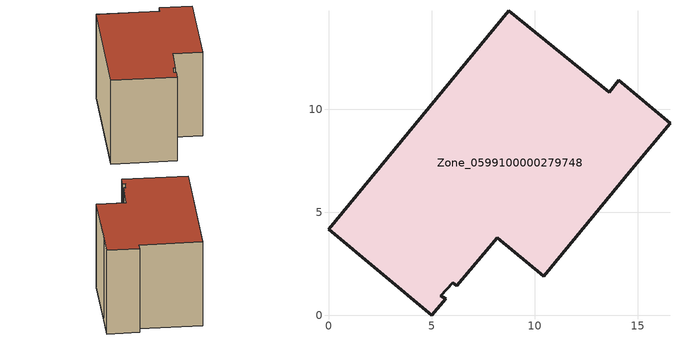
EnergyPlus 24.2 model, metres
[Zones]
Zone_0599100000279748
 floor ground (C_G): 14.08,11.41 16.58,9.34 14.72,7.1 10.46,1.9 8.19,3.78 6.21,1.43 6.04,1.58 5.45,0.95 5.7,0.82 5.01,0 0,4.17 8.74,14.8 13.62,10.84 z0
 wall outside (C_F): 8.74,14.8 0,4.17 5.01,0 5.7,0.82 5.45,0.95 6.04,1.58 6.21,1.43 8.19,3.78 10.46,1.9 14.72,7.1 16.58,9.34 14.08,11.41 13.62,10.84 8.74,14.8 z0:9.28
 roof outside (C_R): 5.45,0.95 6.04,1.58 6.21,1.43 8.19,3.78 10.46,1.9 14.72,7.1 16.58,9.34 14.08,11.41 13.62,10.84 8.74,14.8 0,4.17 5.01,0 5.7,0.82 z9.28
[BUILDING]
Pand.0599100000279748: North Axis=0; Terrain=City; Loads Convergence Tolerance Value=0.04; Temperature Convergence Tolerance Value=0.4; Solar Distribution=FullExterior; Maximum Number of Warmup Days=25; Minimum Number of Warmup Days=1
[Site:Location]
Rotterdam.The.Hague.AP_ZH_NLD Design_Conditions: Latitude=51.96; Longitude=4.45; Time Zone=1; Elevation=-4.5
[SITE:GROUNDTEMPERATURE:BUILDINGSURFACE]
18, 18, 18, 18, 18, 18, 18, 18, 18, 18, 18, 18
[MATERIAL] Thermal Absorptance=0.9; Solar Absorptance=0.7; Visible Absorptance=0.7
Name | Roughness | Thickness | Conductivity | Density | Specific Heat
G.TC.1946 | MediumSmooth | 0.15 | 1 | 540 | 1210
F.TC.1946 | Rough | 0.3 | 0.857143 | 1920 | 840
R.TC.1946 | MediumRough | 0.2 | 0.909091 | 1500 | 1000
[CONSTRUCTION]
C_G: G.TC.1946
C_F: F.TC.1946
C_R: R.TC.1946
[ZONE]
Zone_0599100000279748: Type=1; Multiplier=1; Ceiling Height=Autocalculate; Volume=Autocalculate; Floor Area=autocalculate; Part of Total Floor Area=Yes
[ZONEINFILTRATION:DESIGNFLOWRATE]
Infil_Zone_0599100000279748: Zone or ZoneList or Space or SpaceList=Zone_0599100000279748; Schedule=AlwaysOn; Design Flow Rate Calculation Method=Flow/Area; Flow Rate per Floor Area=0.003; Constant Term Coefficient=1; Temperature Term Coefficient=0; Velocity Term Coefficient=0; Velocity Squared Term Coefficient=0
[HVACTEMPLATE:ZONE:IDEALLOADSAIRSYSTEM]
Zone_0599100000279748: Maximum Heating Supply Air Temperature=50; Minimum Cooling Supply Air Temperature=13; Maximum Heating Supply Air Humidity Ratio=0.0156; Minimum Cooling Supply Air Humidity Ratio=0.0077; Heating Limit=NoLimit; Cooling Limit=NoLimit; Dehumidification Control Type=ConstantSensibleHeatRatio; Cooling Sensible Heat Ratio=0.7; Dehumidification Setpoint=60; Humidification Control Type=None; Humidification Setpoint=30; Outdoor Air Method=None; Outdoor Air Flow Rate per Person=0.00944; Outdoor Air Flow Rate per Zone Floor Area=0; Outdoor Air Flow Rate per Zone=0; Demand Controlled Ventilation Type=None; Outdoor Air Economizer Type=NoEconomizer; Heat Recovery Type=None; Sensible Heat Recovery Effectiveness=0.7; Latent Heat Recovery Effectiveness=0.65
[ZONECONTROL:THERMOSTAT]
ThermostatControl_Zone_0599100000279748: Zone or ZoneList=Zone_0599100000279748; Control Type Schedule=DualSetpointControlType; Control 1=Thermostat_Zone_0599100000279748; Temperature Difference Between Cutout And Setpoint=0
[THERMOSTATSETPOINT:DUALSETPOINT]
Thermostat_Zone_0599100000279748: Heating Setpoint Temperature Schedule=HeatingSetpoint_Zone_0599100000279748; Cooling Setpoint Temperature Schedule=CoolingSetpoint_Zone_0599100000279748
[SCHEDULE:COMPACT]
HeatingSetpoint_Zone_0599100000279748: Through: 12/31, For: AllDays, Until: 24:00, 21
CoolingSetpoint_Zone_0599100000279748: Through: 12/31, For: AllDays, Until: 24:00, 24
DualSetpointControlType: Through: 12/31, For: AllDays, Until: 24:00, 4
AlwaysOn: Through: 12/31, For: AllDays, Until: 24:00, 1
